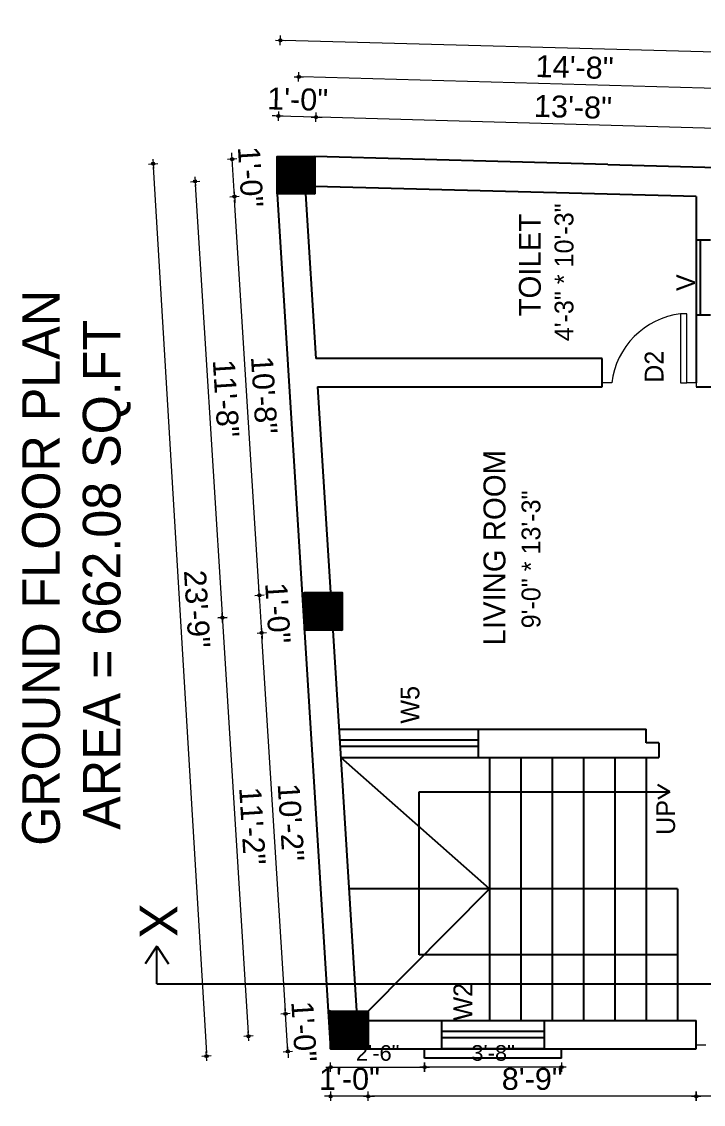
# Model space of a CAD drawing. Header units: inches. Extents: x 10143 to 33197, y -150 to 3760.
# Drawn here: x 25767.3 to 25984.8, y 1911.7 to 2257.3 of the extents above; entities that cross this region are included whole.
import ezdxf
from ezdxf.enums import TextEntityAlignment as Align

# ---------------------------------------------------------------- set-up
doc = ezdxf.new("R2010")
doc.units = ezdxf.units.IN
doc.header["$LTSCALE"] = 0.5
doc.header["$MEASUREMENT"] = 0
doc.header["$PDMODE"] = 66
for name, color, linetype, lineweight in [('0.13', 2, 'Continuous', 13), ('DW TEXT', 92, 'Continuous', 15), ('ELEVATION', 85, 'Continuous', 9), ('hatch', 9, 'Continuous', 0), ('Toilet', 7, 'Continuous', 25)]:
    doc.layers.add(name, color=color, linetype=linetype, lineweight=lineweight)
doc.styles.add('CEN', font='GOTHIC.TTF')
doc.styles.get("Standard").update_dxf_attribs({"font": 'arial.ttf'})
doc.dimstyles.new('S8', dxfattribs={"dimtxt": 5, "dimasz": 1, "dimexe": 6, "dimexo": 18, "dimgap": 1.9375, "dimtad": 1, "dimdec": 0, "dimzin": 3, "dimdsep": 46, "dimlunit": 4, "dimtxsty": 'Standard', "dimblk": 'dot 2', "dimcen": 12, "dimse1": 1, "dimse2": 1, "dimclrd": 1, "dimclre": 1, "dimclrt": 256, "dimadec": 0, "dimazin": 0, "dimtfac": 0.75, "dimtdec": 0, "dimtix": 1, "dimtmove": 1, "dimatfit": 3, "dimldrblk": 'DOT', "dimfxl": 1, "dimtolj": 1, "dimtzin": 0, "dimlwd": 9, "dimlwe": 9, "dimarcsym": 0})
pattern_1 = [(225, (29598.20586, 2188.31735), (0.0883883476, -0.0883883476), [])]

# ---------------------------------------------------------------- blocks, each defined once
blk = doc.blocks.new('dot1')
at = {"layer": 'hatch'}
h = blk.add_hatch(color=256, dxfattribs=at)
edge = h.paths.add_edge_path()
edge.add_arc((0, 0), 1, 0, 360)
for p, q in [((3, 0), (-3, 0)), ((0, 3), (0, -3))]:
    blk.add_line(p, q, dxfattribs=at)
blk.add_circle((0, 0), 1, dxfattribs=at)
blk = doc.blocks.new('dot 2')
at = {"layer": 'hatch', "xscale": 0.5, "yscale": 0.5, "zscale": 0.5}
blk.add_blockref('dot1', (0, 0), dxfattribs=at)
blk = doc.blocks.new('*D1818')
at = {"layer": 'Defpoints', "color": 0, "transparency": 16777216}
for p in [(25982.57, 1929.47), (26024.57, 1929.47), (25982.57, 1914.3)]:
    blk.add_point(p, dxfattribs=at)
at = {"layer": 'Toilet', "color": 1, "lineweight": 9, "transparency": 16777216}
blk.add_line((26023.57, 1914.3), (25983.57, 1914.3), dxfattribs=at)
at = {"layer": 'Toilet', "color": 1, "lineweight": 9, "transparency": 16777216, "rotation": 180}
blk.add_blockref('dot 2', (25982.57, 1914.3), dxfattribs=at)
at = {"layer": 'Toilet', "color": 1, "lineweight": 9, "transparency": 16777216}
blk.add_blockref('dot 2', (26024.57, 1914.3), dxfattribs=at)
at = {"layer": 'Toilet', "transparency": 16777216, "insert": (26003.57, 1919.82), "char_height": 7, "attachment_point": 5}
blk.add_mtext('\\A1;3\'-6"', dxfattribs=at)
blk = doc.blocks.new('_Dot')
at = {"color": 0, "linetype": 'ByBlock', "lineweight": -2}
blk.add_line((-0.5, 0), (-1, 0), dxfattribs=at)
at = {"color": 0, "linetype": 'ByBlock', "const_width": 0.5}
blk.add_lwpolyline([(-0.25, 0, 1), (0.25, 0, 1)], format="xyb", close=True, dxfattribs=at)
blk = doc.blocks.new('*D1819')
at = {"layer": 'Defpoints', "color": 0, "transparency": 16777216}
for p in [(25877.89, 1929.47), (25982.57, 1929.47), (25877.89, 1914.3)]:
    blk.add_point(p, dxfattribs=at)
at = {"layer": 'Toilet', "color": 1, "lineweight": 9, "transparency": 16777216}
blk.add_line((25981.57, 1914.3), (25878.89, 1914.3), dxfattribs=at)
at = {"layer": 'Toilet', "color": 1, "lineweight": 9, "transparency": 16777216, "rotation": 180}
blk.add_blockref('dot 2', (25877.89, 1914.3), dxfattribs=at)
at = {"layer": 'Toilet', "color": 1, "lineweight": 9, "transparency": 16777216}
blk.add_blockref('dot 2', (25982.57, 1914.3), dxfattribs=at)
at = {"layer": 'Toilet', "transparency": 16777216, "insert": (25930.23, 1919.81), "char_height": 7, "attachment_point": 5}
blk.add_mtext('\\A1;8\'-9"', dxfattribs=at)
blk = doc.blocks.new('*D1820')
at = {"layer": 'Defpoints', "color": 0, "transparency": 16777216}
for p in [(25865.89, 1929.47), (25877.89, 1929.47), (25865.89, 1914.3)]:
    blk.add_point(p, dxfattribs=at)
at = {"layer": 'Toilet', "color": 1, "lineweight": 9, "transparency": 16777216}
for p, q in [((25864.89, 1914.3), (25863.89, 1914.3)), ((25877.89, 1914.3), (25865.89, 1914.3)), ((25878.89, 1914.3), (25879.89, 1914.3))]:
    blk.add_line(p, q, dxfattribs=at)
blk.add_blockref('dot 2', (25865.89, 1914.3), dxfattribs=at)
at = {"layer": 'Toilet', "color": 1, "lineweight": 9, "transparency": 16777216, "rotation": 180}
blk.add_blockref('dot 2', (25877.89, 1914.3), dxfattribs=at)
at = {"layer": 'Toilet', "transparency": 16777216, "insert": (25871.89, 1919.81), "char_height": 7, "attachment_point": 5}
blk.add_mtext('\\A1;1\'-0"', dxfattribs=at)
blk = doc.blocks.new('*D1822')
at = {"layer": 'Defpoints', "color": 0, "transparency": 16777216}
for p in [(25871.89, 1935.47), (26030.57, 1935.47), (25871.89, 1899.41)]:
    blk.add_point(p, dxfattribs=at)
at = {"layer": 'Toilet', "color": 1, "lineweight": 9, "transparency": 16777216}
blk.add_line((26029.57, 1899.41), (25872.89, 1899.41), dxfattribs=at)
at = {"layer": 'Toilet', "color": 1, "lineweight": 9, "transparency": 16777216, "rotation": 180}
blk.add_blockref('dot 2', (25871.89, 1899.41), dxfattribs=at)
at = {"layer": 'Toilet', "color": 1, "lineweight": 9, "transparency": 16777216}
blk.add_blockref('dot 2', (26030.57, 1899.41), dxfattribs=at)
at = {"layer": 'Toilet', "transparency": 16777216, "insert": (25951.23, 1904.92), "char_height": 7, "attachment_point": 5}
blk.add_mtext('\\A1;13\'-3"', dxfattribs=at)
blk = doc.blocks.new('*D1823')
at = {"layer": 'Defpoints', "color": 0, "transparency": 16777216}
for p in [(25865.89, 1929.47), (26212.06, 1929.47), (25865.89, 1885.53)]:
    blk.add_point(p, dxfattribs=at)
at = {"layer": 'Toilet', "color": 1, "lineweight": 9, "transparency": 16777216}
blk.add_line((26211.06, 1885.53), (25866.89, 1885.53), dxfattribs=at)
at = {"layer": 'Toilet', "color": 1, "lineweight": 9, "transparency": 16777216, "rotation": 180}
blk.add_blockref('dot 2', (25865.89, 1885.53), dxfattribs=at)
at = {"layer": 'Toilet', "color": 1, "lineweight": 9, "transparency": 16777216}
blk.add_blockref('dot 2', (26212.06, 1885.53), dxfattribs=at)
at = {"layer": 'Toilet', "transparency": 16777216, "insert": (26038.98, 1891.04), "char_height": 7, "attachment_point": 5}
blk.add_mtext('\\A1;28\'-10"', dxfattribs=at)
blk = doc.blocks.new('*D1833')
at = {"layer": 'Defpoints', "color": 0, "transparency": 16777216}
for p in [(25855.72, 2239.72), (25854.84, 2208.34), (26030.57, 2203.42)]:
    blk.add_point(p, dxfattribs=at)
at = {"layer": 'Toilet', "color": 1, "lineweight": 9, "transparency": 16777216}
blk.add_line((26030.45, 2234.83), (25856.72, 2239.7), dxfattribs=at)
for p, rotation in [((25855.72, 2239.72), 178.3940478382136), ((26031.45, 2234.8), 358.3940478382136)]:
    blk.add_blockref('dot 2', p, dxfattribs=dict(at, rotation=rotation))
at = {"layer": 'Toilet', "transparency": 16777216, "insert": (25943.74, 2242.77), "char_height": 7, "attachment_point": 5, "rotation": 358.394}
blk.add_mtext('\\A1;14\'-8"', dxfattribs=at)
blk = doc.blocks.new('*D1836')
at = {"layer": 'Defpoints', "color": 0, "transparency": 16777216}
for p in [(25861.19, 2226.85), (25860.84, 2214.34), (26024.57, 2209.42)]:
    blk.add_point(p, dxfattribs=at)
at = {"layer": 'Toilet', "color": 1, "lineweight": 9, "transparency": 16777216}
blk.add_line((26023.93, 2222.29), (25862.19, 2226.82), dxfattribs=at)
for p, rotation in [((25861.19, 2226.85), 178.3940478382136), ((26024.93, 2222.26), 358.3940478382136)]:
    blk.add_blockref('dot 2', p, dxfattribs=dict(at, rotation=rotation))
at = {"layer": 'Toilet', "transparency": 16777216, "insert": (25943.21, 2230.07), "char_height": 7, "attachment_point": 5, "rotation": 358.394}
blk.add_mtext('\\A1;13\'-8"', dxfattribs=at)
blk = doc.blocks.new('*D1837')
at = {"layer": 'Defpoints', "color": 0, "transparency": 16777216}
for p in [(25849.2, 2227.19), (25848.84, 2214.34), (25860.84, 2214.34)]:
    blk.add_point(p, dxfattribs=at)
at = {"layer": 'Toilet', "color": 1, "lineweight": 9, "transparency": 16777216}
for p, q in [((25848.2, 2227.22), (25847.2, 2227.24)), ((25861.19, 2226.85), (25849.2, 2227.19)), ((25862.19, 2226.82), (25863.19, 2226.8))]:
    blk.add_line(p, q, dxfattribs=at)
for p, rotation in [((25849.2, 2227.19), 358.3940478382136), ((25861.19, 2226.85), 178.3940478382136)]:
    blk.add_blockref('dot 2', p, dxfattribs=dict(at, rotation=rotation))
at = {"layer": 'Toilet', "transparency": 16777216, "insert": (25855.35, 2232.53), "char_height": 7, "attachment_point": 5, "rotation": 358.394}
blk.add_mtext('\\A1;1\'-0"', dxfattribs=at)
blk = doc.blocks.new('*D1838')
at = {"layer": 'Defpoints', "color": 0, "transparency": 16777216}
for p in [(25849.84, 2251.36), (25848.84, 2214.34), (26180.93, 2205.37)]:
    blk.add_point(p, dxfattribs=at)
at = {"layer": 'Toilet', "color": 1, "lineweight": 9, "transparency": 16777216}
blk.add_line((26180.93, 2242.41), (25850.84, 2251.33), dxfattribs=at)
for p, rotation in [((25849.84, 2251.36), 178.452048590756), ((26181.93, 2242.39), 358.452048590756)]:
    blk.add_blockref('dot 2', p, dxfattribs=dict(at, rotation=rotation))
at = {"layer": 'Toilet', "transparency": 16777216, "insert": (26016.03, 2252.38), "char_height": 7, "attachment_point": 5, "rotation": 358.452}
blk.add_mtext('\\A1;27\'-8"', dxfattribs=at)
blk = doc.blocks.new('*D1839')
at = {"layer": 'Defpoints', "color": 0, "transparency": 16777216}
for p in [(25851.49, 1940.62), (25865.14, 1941.47), (25865.89, 1929.47)]:
    blk.add_point(p, dxfattribs=at)
at = {"layer": 'Toilet', "color": 1, "lineweight": 9, "transparency": 16777216}
for p, q in [((25851.43, 1941.61), (25851.36, 1942.61)), ((25852.24, 1928.62), (25851.49, 1940.62)), ((25852.3, 1927.62), (25852.36, 1926.62))]:
    blk.add_line(p, q, dxfattribs=at)
for p, rotation in [((25851.49, 1940.62), 273.575827605936), ((25852.24, 1928.62), 93.57582760593601)]:
    blk.add_blockref('dot 2', p, dxfattribs=dict(at, rotation=rotation))
at = {"layer": 'Toilet', "transparency": 16777216, "insert": (25857.36, 1934.96), "char_height": 7, "attachment_point": 5, "rotation": 273.5758}
blk.add_mtext('\\A1;1\'-0"', dxfattribs=at)
blk = doc.blocks.new('*D1840')
at = {"layer": 'Defpoints', "color": 0, "transparency": 16777216}
for p in [(25843.89, 2062.24), (25857.54, 2063.09), (25865.14, 1941.47)]:
    blk.add_point(p, dxfattribs=at)
at = {"layer": 'Toilet', "color": 1, "lineweight": 9, "transparency": 16777216}
blk.add_line((25851.43, 1941.61), (25843.95, 2061.24), dxfattribs=at)
for p, rotation in [((25843.89, 2062.24), 93.57582760592214), ((25851.49, 1940.62), 273.5758276059221)]:
    blk.add_blockref('dot 2', p, dxfattribs=dict(at, rotation=rotation))
at = {"layer": 'Toilet', "transparency": 16777216, "insert": (25853.19, 2001.77), "char_height": 7, "attachment_point": 5, "rotation": 273.5758}
blk.add_mtext('\\A1;10\'-2"', dxfattribs=at)
blk = doc.blocks.new('*D1841')
at = {"layer": 'Defpoints', "color": 0, "transparency": 16777216}
for p in [(25843.14, 2074.19), (25857.54, 2075.09), (25857.54, 2063.09)]:
    blk.add_point(p, dxfattribs=at)
at = {"layer": 'Toilet', "color": 1, "lineweight": 9, "transparency": 16777216}
for p, q in [((25843.08, 2075.19), (25843.02, 2076.19)), ((25843.89, 2062.24), (25843.14, 2074.19)), ((25843.95, 2061.24), (25844.01, 2060.24))]:
    blk.add_line(p, q, dxfattribs=at)
for p, rotation in [((25843.14, 2074.19), 273.5758276059221), ((25843.89, 2062.24), 93.57582760592214)]:
    blk.add_blockref('dot 2', p, dxfattribs=dict(at, rotation=rotation))
at = {"layer": 'Toilet', "transparency": 16777216, "insert": (25849.02, 2068.56), "char_height": 7, "attachment_point": 5, "rotation": 273.5758}
blk.add_mtext('\\A1;1\'-0"', dxfattribs=at)
blk = doc.blocks.new('*D1842')
at = {"layer": 'Defpoints', "color": 0, "transparency": 16777216}
for p in [(25835.19, 2201.49), (25848.84, 2202.34), (25857.54, 2075.09)]:
    blk.add_point(p, dxfattribs=at)
at = {"layer": 'Toilet', "color": 1, "lineweight": 9, "transparency": 16777216}
blk.add_line((25843.08, 2075.19), (25835.25, 2200.49), dxfattribs=at)
for p, rotation in [((25835.19, 2201.49), 93.57582760592214), ((25843.14, 2074.19), 273.5758276059221)]:
    blk.add_blockref('dot 2', p, dxfattribs=dict(at, rotation=rotation))
at = {"layer": 'Toilet', "transparency": 16777216, "insert": (25844.66, 2138.18), "char_height": 7, "attachment_point": 5, "rotation": 273.5758}
blk.add_mtext('\\A1;10\'-8"', dxfattribs=at)
blk = doc.blocks.new('*D1843')
at = {"layer": 'Defpoints', "color": 0, "transparency": 16777216}
for p in [(25834.44, 2213.44), (25848.84, 2214.34), (25848.84, 2202.34)]:
    blk.add_point(p, dxfattribs=at)
at = {"layer": 'Toilet', "color": 1, "lineweight": 9, "transparency": 16777216}
for p, q in [((25834.38, 2214.44), (25834.31, 2215.44)), ((25835.19, 2201.49), (25834.44, 2213.44)), ((25835.25, 2200.49), (25835.31, 2199.49))]:
    blk.add_line(p, q, dxfattribs=at)
for p, rotation in [((25834.44, 2213.44), 273.5758276059221), ((25835.19, 2201.49), 93.57582760592214)]:
    blk.add_blockref('dot 2', p, dxfattribs=dict(at, rotation=rotation))
at = {"layer": 'Toilet', "transparency": 16777216, "insert": (25840.31, 2207.81), "char_height": 7, "attachment_point": 5, "rotation": 273.5758}
blk.add_mtext('\\A1;1\'-0"', dxfattribs=at)
blk = doc.blocks.new('*D1844')
at = {"layer": 'Defpoints', "color": 0, "transparency": 16777216}
for p in [(25854.84, 2208.34), (25831.33, 2067.08), (25863.54, 2069.09)]:
    blk.add_point(p, dxfattribs=at)
at = {"layer": 'Toilet', "color": 1, "lineweight": 9, "transparency": 16777216}
blk.add_line((25822.69, 2205.33), (25831.26, 2068.08), dxfattribs=at)
for p, rotation in [((25822.62, 2206.33), 93.57584364637044), ((25831.33, 2067.08), 273.5758436463705)]:
    blk.add_blockref('dot 2', p, dxfattribs=dict(at, rotation=rotation))
at = {"layer": 'Toilet', "transparency": 16777216, "insert": (25832.48, 2137.05), "char_height": 7, "attachment_point": 5, "rotation": 273.5758}
blk.add_mtext('\\A1;11\'-8"', dxfattribs=at)
blk = doc.blocks.new('*D1845')
at = {"layer": 'Defpoints', "color": 0, "transparency": 16777216}
for p in [(25863.54, 2069.09), (25871.89, 1935.47), (25839.68, 1933.46)]:
    blk.add_point(p, dxfattribs=at)
at = {"layer": 'Toilet', "color": 1, "lineweight": 9, "transparency": 16777216}
blk.add_line((25831.39, 2066.08), (25839.61, 1934.45), dxfattribs=at)
for p, rotation in [((25831.33, 2067.08), 93.57584364624714), ((25839.68, 1933.46), 273.5758436462472)]:
    blk.add_blockref('dot 2', p, dxfattribs=dict(at, rotation=rotation))
at = {"layer": 'Toilet', "transparency": 16777216, "insert": (25840.94, 2000.61), "char_height": 7, "attachment_point": 5, "rotation": 273.5758}
blk.add_mtext('\\A1;11\'-2"', dxfattribs=at)
blk = doc.blocks.new('*D1849')
at = {"layer": 'Defpoints', "color": 0, "transparency": 16777216}
for p in [(25848.84, 2214.34), (25865.89, 1929.47), (25826.28, 1927.1)]:
    blk.add_point(p, dxfattribs=at)
at = {"layer": 'Toilet', "color": 1, "lineweight": 9, "transparency": 16777216}
blk.add_line((25809.29, 2210.97), (25826.22, 1928.1), dxfattribs=at)
for p, rotation in [((25809.23, 2211.97), 93.425574687815), ((25826.28, 1927.1), 273.425574687815)]:
    blk.add_blockref('dot 2', p, dxfattribs=dict(at, rotation=rotation))
at = {"layer": 'Toilet', "transparency": 16777216, "insert": (25823.26, 2069.86), "char_height": 7, "attachment_point": 5, "rotation": 273.4256}
blk.add_mtext('\\A1;23\'-9"', dxfattribs=at)
blk = doc.blocks.new('*D1850')
at = {"layer": 'Defpoints', "color": 0, "transparency": 16777216}
for p in [(25865.89, 1929.47), (25895.89, 1929.47), (25895.89, 1923.61)]:
    blk.add_point(p, dxfattribs=at)
at = {"layer": 'Toilet', "color": 1, "lineweight": 9, "transparency": 16777216}
blk.add_line((25866.89, 1923.61), (25894.89, 1923.61), dxfattribs=at)
at = {"layer": 'Toilet', "color": 1, "lineweight": 9, "transparency": 16777216, "rotation": 180}
blk.add_blockref('dot 2', (25865.89, 1923.61), dxfattribs=at)
at = {"layer": 'Toilet', "color": 1, "lineweight": 9, "transparency": 16777216}
blk.add_blockref('dot 2', (25895.89, 1923.61), dxfattribs=at)
at = {"layer": 'Toilet', "transparency": 16777216, "insert": (25880.89, 1928.1), "char_height": 5, "attachment_point": 5}
blk.add_mtext('\\A1;2\'-6"', dxfattribs=at)
blk = doc.blocks.new('*D1851')
at = {"layer": 'Defpoints', "color": 0, "transparency": 16777216}
for p in [(25895.89, 1926.47), (25939.57, 1926.47), (25895.89, 1923.61)]:
    blk.add_point(p, dxfattribs=at)
at = {"layer": 'Toilet', "color": 1, "lineweight": 9, "transparency": 16777216}
blk.add_line((25938.57, 1923.61), (25896.89, 1923.61), dxfattribs=at)
at = {"layer": 'Toilet', "color": 1, "lineweight": 9, "transparency": 16777216, "rotation": 180}
blk.add_blockref('dot 2', (25895.89, 1923.61), dxfattribs=at)
at = {"layer": 'Toilet', "color": 1, "lineweight": 9, "transparency": 16777216}
blk.add_blockref('dot 2', (25939.57, 1923.61), dxfattribs=at)
at = {"layer": 'Toilet', "transparency": 16777216, "insert": (25917.73, 1928.11), "char_height": 5, "attachment_point": 5}
blk.add_mtext('\\A1;3\'-8"', dxfattribs=at)
blk = doc.blocks.new('*D1852')
at = {"layer": 'Defpoints', "color": 0, "transparency": 16777216}
for p in [(25865.89, 1929.47), (25982.57, 1929.47), (25982.57, 1873.64)]:
    blk.add_point(p, dxfattribs=at)
at = {"layer": 'Toilet', "color": 1, "lineweight": 9, "transparency": 16777216}
blk.add_line((25866.89, 1873.64), (25981.57, 1873.64), dxfattribs=at)
at = {"layer": 'Toilet', "color": 1, "lineweight": 9, "transparency": 16777216, "rotation": 180}
blk.add_blockref('dot 2', (25865.89, 1873.64), dxfattribs=at)
at = {"layer": 'Toilet', "color": 1, "lineweight": 9, "transparency": 16777216}
blk.add_blockref('dot 2', (25982.57, 1873.64), dxfattribs=at)
at = {"layer": 'Toilet', "transparency": 16777216, "insert": (25924.23, 1878.13), "char_height": 5, "attachment_point": 5}
blk.add_mtext('\\A1;9\'-9"', dxfattribs=at)

msp = doc.modelspace()

# ---------------------------------------------------------------- hatches: boundary and pattern name
at = {"layer": 'Toilet'}
h = msp.add_hatch(dxfattribs=at)
h.set_pattern_fill('ANSI31', color=256, angle=180)
h.set_pattern_definition(pattern_1)
h.paths.add_polyline_path([(25848.84, 2214.34), (25848.84, 2202.34), (25848.84, 2202.34), (25860.84, 2202.34), (25860.84, 2214.34)])
h = msp.add_hatch(dxfattribs=at)
h.set_pattern_fill('ANSI31', color=256, angle=180)
h.set_pattern_definition(pattern_1)
h.paths.add_polyline_path([(26200.06, 1929.47), (26212.06, 1929.47), (26212.06, 1941.47), (26200.06, 1941.47)])
h.paths.add_polyline_path([(26036.57, 1929.47), (26036.57, 1941.47), (26024.57, 1941.47), (26024.57, 1929.47)])
h.paths.add_polyline_path([(25877.89, 1941.47), (25865.89, 1941.47), (25865.89, 1929.47), (25877.89, 1929.47)])
h.paths.add_polyline_path([(25869.54, 2075.09), (25857.54, 2075.09), (25857.54, 2063.09), (25869.54, 2063.09)])
h.paths.add_polyline_path([(26024.57, 2197.42), (26036.57, 2197.42), (26036.57, 2209.42), (26024.57, 2209.42)])
h.paths.add_polyline_path([(26180.93, 2193.37), (26180.93, 2205.37), (26168.93, 2205.37), (26168.93, 2193.37)])
h.paths.add_polyline_path([(26184.3, 2075.09), (26184.3, 2063.09), (26196.3, 2063.09), (26196.3, 2075.09)])
h.paths.add_polyline_path([(26036.57, 2075.09), (26024.57, 2075.09), (26024.57, 2063.09), (26036.57, 2063.09)])

# ---------------------------------------------------------------- linework, layer by layer
at = {"layer": '0.13', "color": 0, "ltscale": 0.5}
for p, q in [((25952.57, 2144.76), (25952.57, 2140.76)), ((25982.57, 2144.76), (25982.57, 2140.76)), ((25982.57, 1933.47), (25982.57, 1929.47))]:
    msp.add_line(p, q, dxfattribs=at)
at = {"layer": 'ELEVATION', "color": 146, "ltscale": 0.25, "true_color": 0x105689}
for p, q in [((25979.57, 2164.09), (25977.57, 2164.09)), ((25977.57, 2164.09), (25977.57, 2142)), ((25979.57, 2142), (25979.57, 2164.09)), ((25955.57, 2142), (25952.57, 2142)), ((25977.57, 2142), (25979.57, 2142)), ((25982.57, 2142), (25979.57, 2142)), ((25982.57, 1930.71), (25985.57, 1930.71))]:
    msp.add_line(p, q, dxfattribs=at)
msp.add_arc((25980.85, 2138.83), 25.48, 97.3965, 172.8417, dxfattribs=at)
at = {"layer": 'Toilet'}
for p, q in [((25954.29, 2211.72), (25860.84, 2214.34)), ((25954.29, 2211.72), (26014.29, 2210.04)), ((25848.84, 2202.34), (25865.89, 1929.47)), ((25857.85, 2202.34), (25861.14, 2149.76)), ((25982.57, 2201.56), (25860.84, 2204.73)), ((25982.57, 2201.56), (25982.57, 2142)), ((25987.07, 2187.6), (25982.57, 2187.6)), ((25983.82, 2187.6), (25983.82, 2163.6)), ((25987.07, 2163.6), (25982.57, 2163.6)), ((25952.57, 2149.76), (25861.14, 2149.76)), ((25952.57, 2140.76), (25952.57, 2149.76)), ((25861.7, 2140.76), (25865.81, 2075.09)), ((25861.7, 2140.76), (25952.57, 2140.76)), ((25982.57, 2140.76), (26024.57, 2140.76)), ((25866.56, 2063.09), (25874.16, 1941.47)), ((25868.53, 2031.47), (25966.57, 2031.47)), ((25913.09, 2022.47), (25913.09, 2031.47)), ((25966.57, 2027.09), (25966.57, 2031.47)), ((25913.09, 2027.97), (25868.72, 2027.97)), ((25913.09, 2025.97), (25868.91, 2025.97)), ((25970.57, 2027.09), (25966.57, 2027.09)), ((25970.57, 2027.09), (25970.57, 2022.47)), ((25869.09, 2022.47), (25970.57, 2022.47)), ((25916.57, 1980.47), (25869.09, 2022.47)), ((25916.57, 2022.47), (25916.57, 1980.47)), ((25926.57, 2022.47), (25926.57, 1980.47)), ((25936.57, 2022.47), (25936.57, 1980.47)), ((25946.57, 2022.47), (25946.57, 1980.47)), ((25956.57, 2022.47), (25956.57, 1980.47)), ((25966.57, 2022.47), (25966.57, 1980.47)), ((25894.15, 1959.47), (25894.15, 2011.47)), ((25894.15, 2011.47), (25974.18, 2011.47)), ((25974.18, 2011.47), (25970.3, 2013.73)), ((25974.18, 2011.47), (25970.3, 2009.21)), ((25916.57, 1980.47), (25871.72, 1980.47)), ((25916.57, 1980.47), (25877.89, 1941.47)), ((25976.57, 1980.47), (25916.57, 1980.47)), ((25916.57, 1980.47), (25916.57, 1938.47)), ((25976.57, 1980.47), (25916.57, 1980.47)), ((25926.57, 1980.47), (25926.57, 1938.47)), ((25936.57, 1980.47), (25936.57, 1938.47)), ((25946.57, 1980.47), (25946.57, 1938.47)), ((25956.57, 1980.47), (25956.57, 1938.47)), ((25966.57, 1980.47), (25966.57, 1938.47)), ((25976.57, 1980.47), (25976.57, 1938.47)), ((25810.4, 1962.22), (25806.7, 1956.55)), ((25810.4, 1950.22), (25810.4, 1962.22)), ((25810.4, 1962.22), (25814.1, 1956.55)), ((25976.57, 1959.47), (25894.15, 1959.47)), ((25810.4, 1950.22), (26269.44, 1950.22)), ((25865.89, 1941.47), (25865.14, 1941.47)), ((25877.89, 1938.47), (25982.57, 1938.47)), ((25901.39, 1929.47), (25901.39, 1938.47)), ((25934.07, 1938.47), (25934.07, 1929.47)), ((25982.57, 1929.47), (25982.57, 1938.47)), ((25934.07, 1934.97), (25901.39, 1934.97)), ((25934.07, 1932.97), (25901.39, 1932.97)), ((25865.89, 1929.47), (25982.57, 1929.47)), ((25895.89, 1926.47), (25895.89, 1929.47)), ((25934.07, 1929.47), (25901.39, 1929.47)), ((25939.57, 1926.47), (25939.57, 1929.47)), ((25939.57, 1926.47), (25895.89, 1926.47))]:
    msp.add_line(p, q, dxfattribs=at)
for points in [[(25860.84, 2202.34), (25848.84, 2202.34), (25848.84, 2214.34), (25860.84, 2214.34)], [(25869.54, 2063.09), (25857.54, 2063.09), (25857.54, 2075.09), (25869.54, 2075.09)], [(25877.89, 1929.47), (25865.89, 1929.47), (25865.89, 1941.47), (25877.89, 1941.47)]]:
    msp.add_lwpolyline(points, close=True, dxfattribs=at)

# ---------------------------------------------------------------- texts
at = {"layer": 'DW TEXT', "ltscale": 0.13, "style": 'CEN'}
for s, height, rotation, p in [('4\'-3" * 10\'-3"', 6, 90, (25940.36, 2177.32)), ('TOILET', 7, 90, (25929.45, 2179.63)), ('V', 6, 90, (25979.15, 2174.01)), ('GROUND FLOOR PLAN', 12, 90, (25773.46, 2082.99)), ('AREA = 662.08 SQ.FT ', 12, 90, (25792.81, 2082.99)), ('D2', 6, 90, (25969.11, 2147.16)), ('LIVING ROOM ', 7, 90, (25918.16, 2090.7)), ('9\'-0" * 13\'-3"', 6, 90, (25929.82, 2085.68)), ('W5', 6, 90, (25891.2, 2039.26)), ('UP', 6, 90, (25972.79, 2003.32)), ('X', 12, 270, (25810.97, 1970.27)), ('W2', 6, 90, (25908.09, 1944.48))]:
    msp.add_text(s, height=height, rotation=rotation, dxfattribs=at).set_placement(p, align=Align.MIDDLE_CENTER)

# ---------------------------------------------------------------- dimensions: what is measured, and where the dimension line sits
at = {"layer": 'Toilet'}
for p1, p2, distance, picture, middle in [((26180.93, 2205.37), (25848.84, 2214.34), -37.03, '*D1838', (26016.03, 2252.38)), ((25848.84, 2214.34), (25865.89, 1929.47), -39.68, '*D1849', (25823.26, 2069.86)), ((25854.84, 2208.34), (25863.54, 2069.09), -32.27, '*D1844', (25832.48, 2137.05)), ((25865.89, 1929.47), (25865.14, 1941.47), 13.68, '*D1839', (25857.36, 1934.96))]:
    dim = msp.add_aligned_dim(p1=p1, p2=p2, distance=distance, dimstyle='S8', override={"dimtxt": 7, "dimfxl": 2, "dimfxlon": 1, "dimarcsym": 1}, dxfattribs=at)
    dim.commit()
    dim.dimension.update_dxf_attribs({"geometry": picture, "text_midpoint": middle})
for base, p1, p2, angle, override, picture, middle in [((25855.72, 2239.72), (26030.57, 2203.42), (25854.84, 2208.34), 358.394, {"dimtxt": 7, "dimfxl": 2, "dimfxlon": 1, "dimarcsym": 1}, '*D1833', (25943.74, 2242.77)), ((25849.2, 2227.19), (25860.84, 2214.34), (25848.84, 2214.34), 358.394, {"dimtxt": 7, "dimfxl": 2, "dimfxlon": 1, "dimarcsym": 1}, '*D1837', (25855.35, 2232.53)), ((25861.19, 2226.85), (26024.57, 2209.42), (25860.84, 2214.34), 358.394, {"dimtxt": 7, "dimfxl": 2, "dimfxlon": 1, "dimarcsym": 1}, '*D1836', (25943.21, 2230.07)), ((25834.44, 2213.44), (25848.84, 2202.34), (25848.84, 2214.34), 273.5758, {"dimtxt": 7, "dimfxl": 2, "dimfxlon": 1, "dimarcsym": 1}, '*D1843', (25840.31, 2207.81)), ((25835.19, 2201.49), (25857.54, 2075.09), (25848.84, 2202.34), 273.5758, {"dimtxt": 7, "dimfxl": 2, "dimfxlon": 1, "dimarcsym": 1}, '*D1842', (25844.66, 2138.18)), ((25843.14, 2074.19), (25857.54, 2063.09), (25857.54, 2075.09), 273.5758, {"dimtxt": 7, "dimfxl": 2, "dimfxlon": 1, "dimarcsym": 1}, '*D1841', (25849.02, 2068.56)), ((25839.68, 1933.46), (25863.54, 2069.09), (25871.89, 1935.47), 93.5758, {"dimtxt": 7, "dimfxl": 2, "dimfxlon": 1, "dimarcsym": 1}, '*D1845', (25840.94, 2000.61)), ((25843.89, 2062.24), (25865.14, 1941.47), (25857.54, 2063.09), 273.5758, {"dimtxt": 7, "dimfxl": 2, "dimfxlon": 1, "dimarcsym": 1}, '*D1840', (25853.19, 2001.77)), ((25871.89, 1899.41), (26030.57, 1935.47), (25871.89, 1935.47), 180, {"dimtxt": 7, "dimfxl": 2, "dimfxlon": 1, "dimarcsym": 1}, '*D1822', (25951.23, 1904.92)), ((25865.89, 1914.3), (25877.89, 1929.47), (25865.89, 1929.47), 180, {"dimtxt": 7, "dimfxl": 2, "dimfxlon": 1, "dimarcsym": 1}, '*D1820', (25871.89, 1919.81)), ((25895.89, 1923.61), (25865.89, 1929.47), (25895.89, 1929.47), 180, {"dimfxl": 2, "dimfxlon": 1, "dimarcsym": 1}, '*D1850', (25880.89, 1928.1)), ((25865.89, 1885.53), (26212.06, 1929.47), (25865.89, 1929.47), 180, {"dimtxt": 7, "dimfxl": 2, "dimfxlon": 1, "dimarcsym": 1}, '*D1823', (26038.98, 1891.04)), ((25982.57, 1873.64), (25865.89, 1929.47), (25982.57, 1929.47), 180, {"dimfxl": 2, "dimfxlon": 1, "dimarcsym": 1}, '*D1852', (25924.23, 1878.13)), ((25877.89, 1914.3), (25982.57, 1929.47), (25877.89, 1929.47), 180, {"dimtxt": 7, "dimfxl": 2, "dimfxlon": 1, "dimarcsym": 1}, '*D1819', (25930.23, 1919.81)), ((25895.89, 1923.61), (25939.57, 1926.47), (25895.89, 1926.47), 180, {"dimfxl": 2, "dimfxlon": 1, "dimarcsym": 1}, '*D1851', (25917.73, 1928.11)), ((25982.57, 1914.3), (26024.57, 1929.47), (25982.57, 1929.47), 180, {"dimtxt": 7, "dimfxl": 2, "dimfxlon": 1, "dimarcsym": 1}, '*D1818', (26003.57, 1919.82))]:
    dim = msp.add_linear_dim(base=base, p1=p1, p2=p2, angle=angle, dimstyle='S8', override=override, dxfattribs=at)
    dim.commit()
    dim.dimension.update_dxf_attribs({"geometry": picture, "text_midpoint": middle})

doc.saveas('drawing.dxf')
